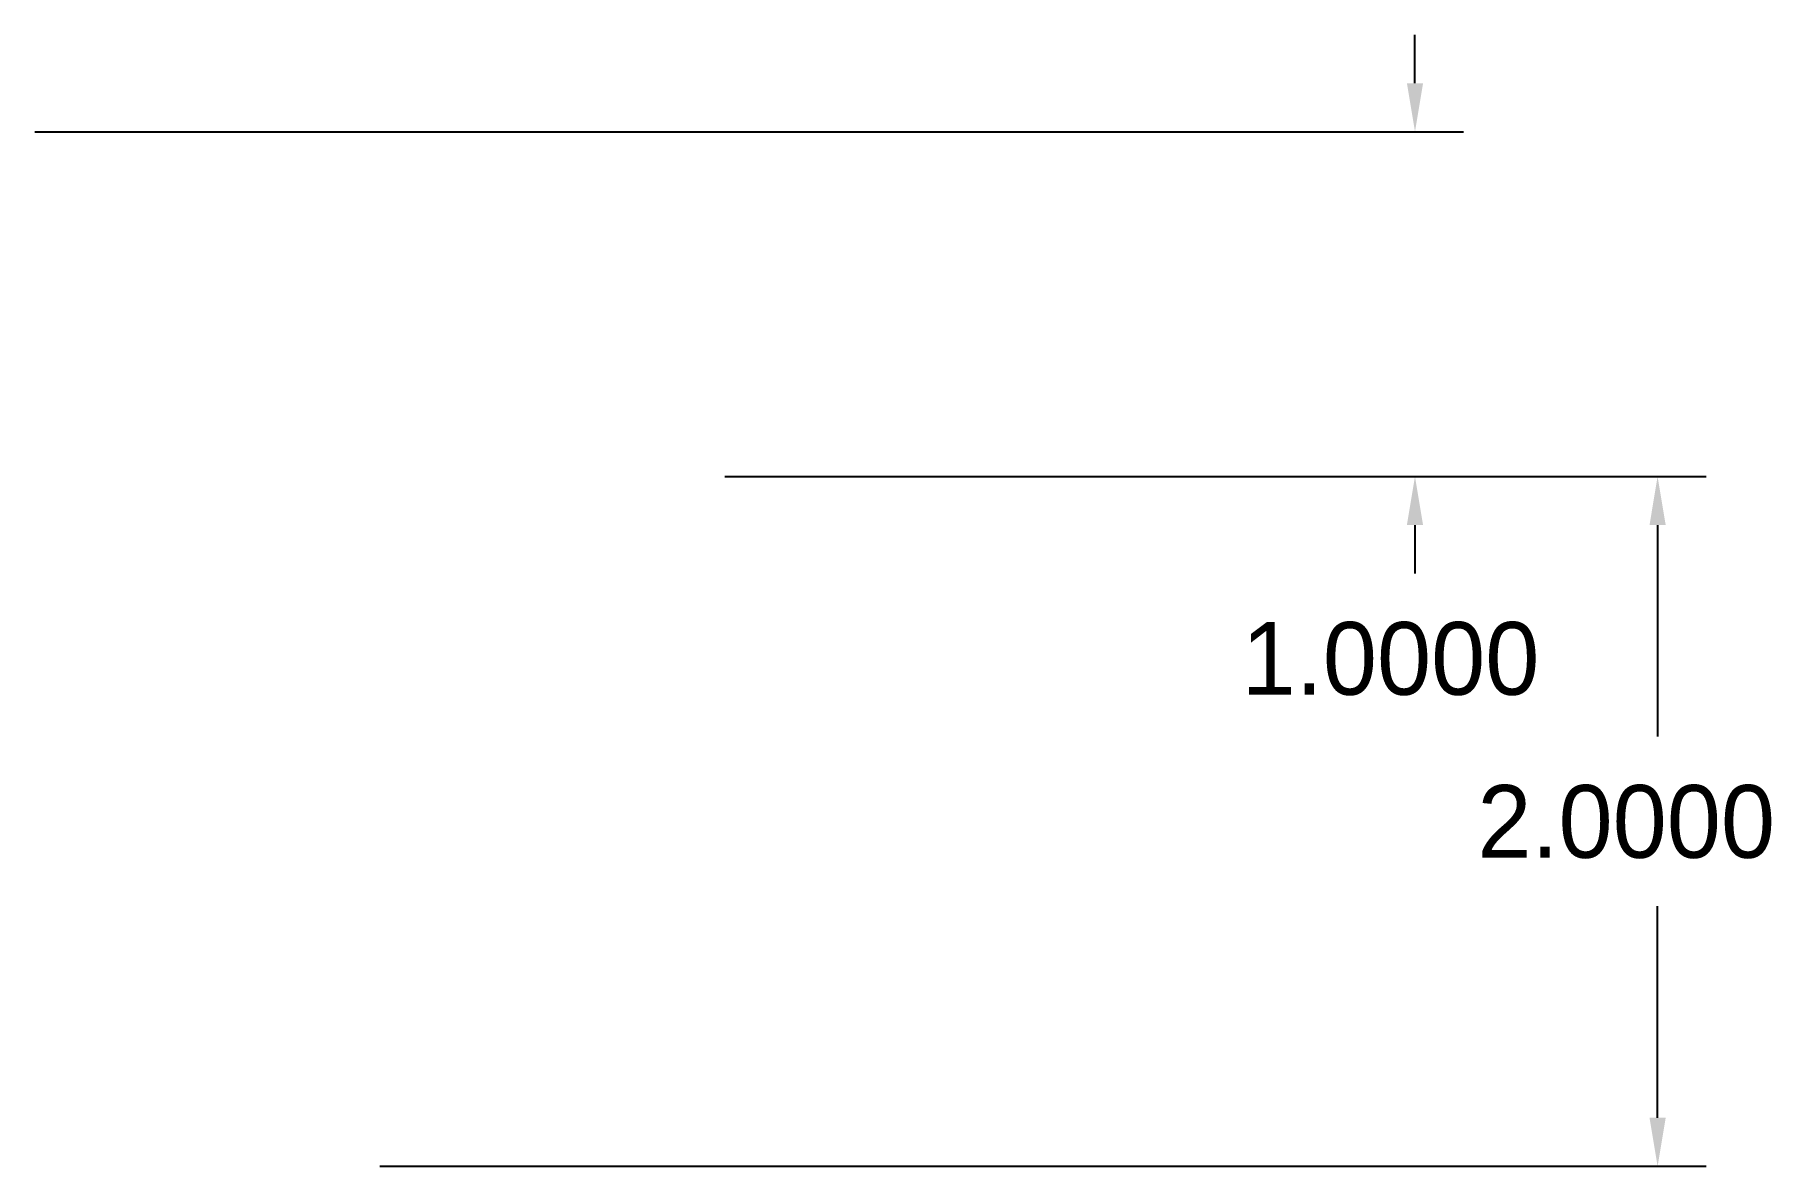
# Model space of a CAD drawing. Extents: x 1 to 6.03, y 1 to 4.28.
import ezdxf

# ---------------------------------------------------------------- set-up
doc = ezdxf.new("R2010")
doc.units = 0

msp = doc.modelspace()

# ---------------------------------------------------------------- linework, layer by layer
at = {"layer": '', "color": 0}
for p, q in [((5, 4.1406), (5, 4.2812)), ((1, 4), (5.1406, 4)), ((3, 3), (5.1406, 3)), ((3, 3), (5.8438, 3)), ((5, 2.8594), (5, 2.7188)), ((5.7031, 2.8594), (5.7031, 2.2461)), ((5.7031, 1.1406), (5.7031, 1.7539)), ((2, 1), (5.8438, 1))]:
    msp.add_line(p, q, dxfattribs=at)
for points in [[(5.0234, 4.1406), (4.9766, 4.1406), (5, 4)], [(5.0234, 2.8594), (4.9766, 2.8594), (5, 3)], [(5.7266, 2.8594), (5.6797, 2.8594), (5.7031, 3)], [(5.7266, 1.1406), (5.6797, 1.1406), (5.7031, 1)]]:
    msp.add_solid(points, dxfattribs=at)

# ---------------------------------------------------------------- texts
for s, p in [('1.0000', (4.4978, 2.3672)), ('2.0000', (5.1808, 1.8945))]:
    msp.add_text(s, height=0.21094, dxfattribs=at).set_placement(p)

doc.saveas('drawing.dxf')
